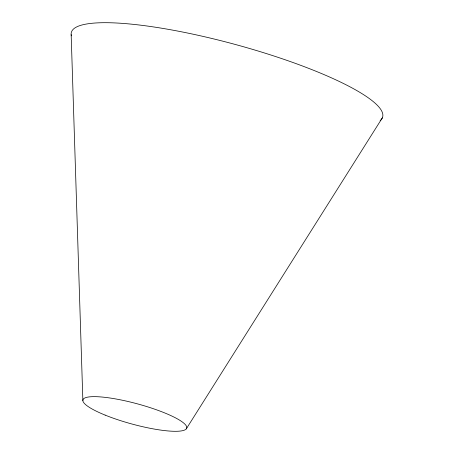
<?xml version="1.0" encoding="UTF-8"?>
<svg xmlns="http://www.w3.org/2000/svg" width="454" height="454" viewBox="0 0 454 454"><rect width="100%" height="100%" fill="white"/><g stroke="black" fill="none" stroke-linecap="round" stroke-linejoin="round"><path stroke-width="0.68" d="M186.293 428.86L382.313 117.898M71.165 34.674L82.872 400.638M71.363 35.838A161.289 31.326 15.2 0 1 237.436 45.054A161.289 31.326 15.2 0 1 380.129 120.65M105.146 415.109A53.765 10.442 15.2 0 0 186.588 428.377A53.765 10.442 15.2 0 0 112.711 398.43A53.765 10.442 15.2 0 0 105.146 415.109"/></g></svg>
